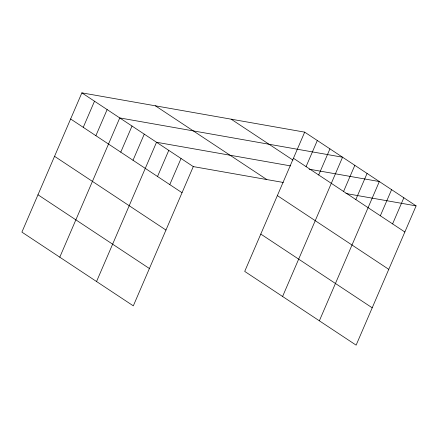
<?xml version="1.0" encoding="UTF-8"?>
<svg xmlns="http://www.w3.org/2000/svg" width="438" height="438" viewBox="0 0 438 438"><rect width="100%" height="100%" fill="white"/><g stroke="black" fill="none" stroke-linecap="round" stroke-linejoin="round"><path stroke-width="0.66" d="M304.684 132.145L244.711 271.407L356.127 345.144L416.1 205.882L304.684 132.145L81.873 92.856L21.9 232.118L133.316 305.855L193.289 166.593L283.287 182.465M83.253 127.338L94.504 101.211M95.878 135.692L107.129 109.571M59.782 257.188L119.755 117.926L342.565 157.215L282.592 296.477M120.762 152.161L132.013 126.04M133.015 160.27L144.266 134.148M96.546 281.519L156.525 142.262L290.657 165.914M157.527 176.492L168.778 150.371M169.785 184.606L181.036 158.479M306.063 166.626L317.315 140.505M318.689 174.981L329.94 148.86M343.573 191.45L354.824 165.329M355.826 199.564L367.077 173.437M319.357 320.813L379.335 181.551L309.146 169.172M380.337 215.786L391.588 189.659M392.596 223.895L403.847 197.773M345.916 193.508L416.1 205.882M293.438 158.271L404.849 232.003M231.16 119.18L292.995 160.105M155.402 105.821L266.819 179.558M277.358 195.605L388.769 269.343M81.873 92.856L193.289 166.593M260.791 234.073L372.207 307.81M70.627 118.977L182.038 192.715M54.547 156.317L165.958 230.049M37.98 194.779L149.396 268.516"/></g></svg>
